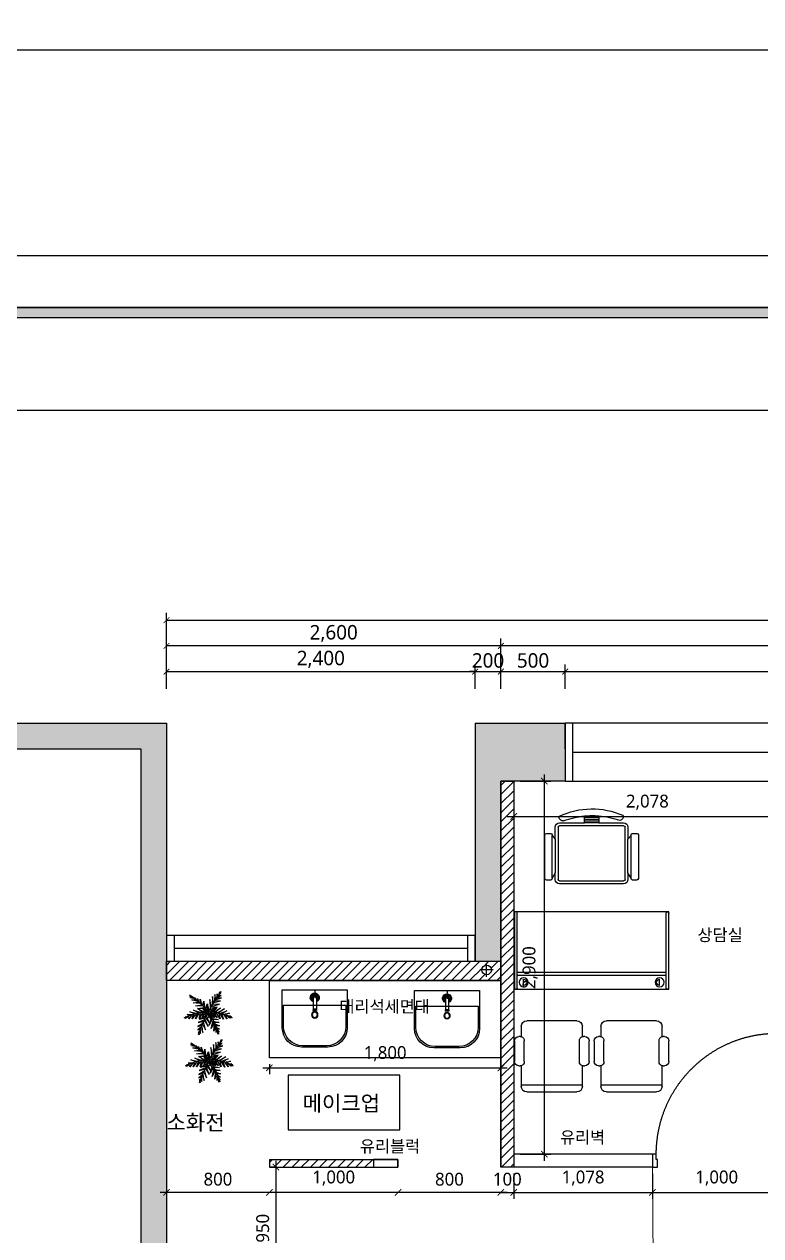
# Model space of a CAD drawing. Header units: metres. Extents: x 11578468 to 47831421, y -58341524 to -14256839.
# Drawn here: x 23869822 to 23875548, y -29106836 to -29097422 of the extents above; entities that cross this region are included whole.
import ezdxf
from ezdxf.enums import TextEntityAlignment as Align

# ---------------------------------------------------------------- set-up
doc = ezdxf.new("R2010")
doc.units = ezdxf.units.M
doc.header["$LTSCALE"] = 50
doc.header["$MEASUREMENT"] = 0
doc.linetypes.add('CENTER2', pattern=[28.575, 19.05, -3.175, 3.175, -3.175])
doc.layers.get('0').update_dxf_attribs({"linetype": 'CONTINUOUS'})
doc.layers.get('DEFPOINTS').update_dxf_attribs({"linetype": 'CONTINUOUS'})
for name, color, linetype in [('0-ELC TEXT', 7, 'CONTINUOUS'), ('04_FUR', 6, 'CONTINUOUS'), ('3.기호.계단선', 30, 'CONTINUOUS'), ('CO-BATH', 6, 'CONTINUOUS'), ('FORM(YOURNAME)-1', 1, 'CONTINUOUS'), ('FORM(YOURNAME)-11', 1, 'CONTINUOUS'), ('FUR', 11, 'CONTINUOUS'), ('TEX', 7, 'CONTINUOUS'), ('TREE', 74, 'CONTINUOUS'), ('wall', 3, 'CONTINUOUS'), ('WIN', 4, 'CONTINUOUS'), ('WINDOW', 4, 'CONTINUOUS'), ('家具', 251, 'CONTINUOUS')]:
    doc.layers.add(name, color=color, linetype=linetype)
for name, color, linetype, lineweight in [('DIM', 7, 'CONTINUOUS', 15), ('ha', 8, 'CONTINUOUS', 5), ('wall2', 3, 'CONTINUOUS', 25)]:
    doc.layers.add(name, color=color, linetype=linetype, lineweight=lineweight)
doc.styles.add('HY 울릉도 L', font='malgun.ttf')
doc.styles.add('JT1', font='malgun.ttf')
doc.styles.add('N 맑은고딕', font='malgun.ttf')
doc.styles.add('YOURNAME', font='malgun.ttf')
doc.styles.add('맑은 고딕', font='malgun.ttf')
doc.dimstyles.new('JJ IN 45', dxfattribs={"dimscale": 45, "dimtxt": 2.5, "dimasz": 1, "dimexe": 1.25, "dimexo": 1.5, "dimtad": 1, "dimdec": 6, "dimlunit": 6, "dimtxsty": 'N 맑은고딕', "dimblk": 'ARCHTICK', "dimcen": 2.5, "dimclrd": 256, "dimclre": 256, "dimclrt": 256, "dimadec": 0, "dimazin": 0, "dimtfac": 1, "dimtdec": 6, "dimtix": 1, "dimtmove": 0, "dimatfit": 3, "dimldrblk": 'ARCHTICK', "dimfxl": 1, "dimarcsym": 0})
doc.dimstyles.new('사본 50', dxfattribs={"dimscale": 50, "dimtxt": 2, "dimasz": 1, "dimexe": 1, "dimexo": 1, "dimgap": 1, "dimtad": 1, "dimdec": 0, "dimrnd": 0.05, "dimdsep": 46, "dimlunit": 6, "dimtxsty": 'HY 울릉도 L', "dimblk": 'ARCHTICK', "dimcen": 2.5, "dimdle": 1, "dimclrd": 133, "dimclre": 133, "dimclrt": 30, "dimadec": 0, "dimazin": 0, "dimtfac": 1, "dimtdec": 0, "dimtix": 1, "dimtmove": 2, "dimatfit": 3, "dimldrblk": 'ARCHTICK', "dimfxl": 1, "dimlwd": -1, "dimlwe": -1, "dimarcsym": 0})
pattern_1 = [(45, (0, 0), (-35.35533906, 35.35533906), [])]

# ---------------------------------------------------------------- blocks, each defined once
blk = doc.blocks.new('*U357')
at = {"layer": 'WIN', "linetype": 'Continuous'}
blk.add_line((60, -25), (4340, -25), dxfattribs=at)
for points in [[(0, -250), (4400, -250), (4400, 200), (0, 200)], [(0, -250), (60, -250), (60, 200), (0, 200)], [(4400, -250), (4340, -250), (4340, 200), (4400, 200)]]:
    blk.add_lwpolyline(points, close=True, dxfattribs=at)
blk = doc.blocks.new('_ArchTick')
at = {"color": 0, "linetype": 'ByBlock', "const_width": 0.15}
blk.add_lwpolyline([(-0.5, -0.5), (0.5, 0.5)], dxfattribs=at)
blk = doc.blocks.new('*D395')
at = {"layer": 'DEFPOINTS', "color": 0, "transparency": 16777216}
for p in [(23730902, -29127857), (23728502, -29128057), (23730902, -29128057)]:
    blk.add_point(p, dxfattribs=at)
at = {"layer": 'DIM', "lineweight": -2, "transparency": 16777216}
for p, q in [((23728502, -29127989.5), (23728502, -29127800.8)), ((23728502, -29127857), (23730902, -29127857)), ((23730902, -29127989.5), (23730902, -29127800.8))]:
    blk.add_line(p, q, dxfattribs=at)
at = {"layer": 'DIM', "lineweight": -2, "transparency": 16777216, "xscale": 45, "yscale": 45, "zscale": 45, "rotation": 180}
blk.add_blockref('_ArchTick', (23728502, -29127857), dxfattribs=at)
at = {"layer": 'DIM', "lineweight": -2, "transparency": 16777216, "xscale": 45, "yscale": 45, "zscale": 45}
blk.add_blockref('_ArchTick', (23730902, -29127857), dxfattribs=at)
at = {"layer": 'DIM', "transparency": 16777216, "insert": (23729702, -29127761.3), "char_height": 112.5, "attachment_point": 5, "style": 'N 맑은고딕'}
blk.add_mtext('2,400', dxfattribs=at)
blk = doc.blocks.new('*D396')
at = {"layer": 'DEFPOINTS', "color": 0, "transparency": 16777216}
for p in [(23731102, -29127857), (23730902, -29128057), (23731102, -29128027.1)]:
    blk.add_point(p, dxfattribs=at)
at = {"layer": 'DIM', "lineweight": -2, "transparency": 16777216}
for p, q in [((23730902, -29127857), (23730857, -29127857)), ((23730902, -29127989.5), (23730902, -29127800.8)), ((23730902, -29127857), (23731102, -29127857)), ((23731102, -29127959.6), (23731102, -29127800.8)), ((23731102, -29127857), (23731147, -29127857))]:
    blk.add_line(p, q, dxfattribs=at)
at = {"layer": 'DIM', "lineweight": -2, "transparency": 16777216, "xscale": 45, "yscale": 45, "zscale": 45}
blk.add_blockref('_ArchTick', (23730902, -29127857), dxfattribs=at)
at = {"layer": 'DIM', "lineweight": -2, "transparency": 16777216, "xscale": 45, "yscale": 45, "zscale": 45, "rotation": 180}
blk.add_blockref('_ArchTick', (23731102, -29127857), dxfattribs=at)
at = {"layer": 'DIM', "transparency": 16777216, "insert": (23731002, -29127770.8), "char_height": 112.5, "attachment_point": 5, "style": 'N 맑은고딕'}
blk.add_mtext('200', dxfattribs=at)
blk = doc.blocks.new('*D397')
at = {"layer": 'DEFPOINTS', "color": 0, "transparency": 16777216}
for p in [(23731602, -29127857), (23731102, -29128027.1), (23731602, -29128057)]:
    blk.add_point(p, dxfattribs=at)
at = {"layer": 'DIM', "lineweight": -2, "transparency": 16777216}
for p, q in [((23731102, -29127959.6), (23731102, -29127800.8)), ((23731102, -29127857), (23731602, -29127857)), ((23731602, -29127989.5), (23731602, -29127800.8))]:
    blk.add_line(p, q, dxfattribs=at)
at = {"layer": 'DIM', "lineweight": -2, "transparency": 16777216, "xscale": 45, "yscale": 45, "zscale": 45, "rotation": 180}
blk.add_blockref('_ArchTick', (23731102, -29127857), dxfattribs=at)
at = {"layer": 'DIM', "lineweight": -2, "transparency": 16777216, "xscale": 45, "yscale": 45, "zscale": 45}
blk.add_blockref('_ArchTick', (23731602, -29127857), dxfattribs=at)
at = {"layer": 'DIM', "transparency": 16777216, "insert": (23731352, -29127770.8), "char_height": 112.5, "attachment_point": 5, "style": 'N 맑은고딕'}
blk.add_mtext('500', dxfattribs=at)
blk = doc.blocks.new('*D398')
at = {"layer": 'DEFPOINTS', "color": 0, "transparency": 16777216}
for p in [(23736002, -29127857), (23731602, -29128057), (23736002, -29128057)]:
    blk.add_point(p, dxfattribs=at)
at = {"layer": 'DIM', "lineweight": -2, "transparency": 16777216}
for p, q in [((23731602, -29127989.5), (23731602, -29127800.8)), ((23731602, -29127857), (23736002, -29127857)), ((23736002, -29127989.5), (23736002, -29127800.8))]:
    blk.add_line(p, q, dxfattribs=at)
at = {"layer": 'DIM', "lineweight": -2, "transparency": 16777216, "xscale": 45, "yscale": 45, "zscale": 45, "rotation": 180}
blk.add_blockref('_ArchTick', (23731602, -29127857), dxfattribs=at)
at = {"layer": 'DIM', "lineweight": -2, "transparency": 16777216, "xscale": 45, "yscale": 45, "zscale": 45}
blk.add_blockref('_ArchTick', (23736002, -29127857), dxfattribs=at)
at = {"layer": 'DIM', "transparency": 16777216, "insert": (23733802, -29127761.3), "char_height": 112.5, "attachment_point": 5, "style": 'N 맑은고딕'}
blk.add_mtext('4,400', dxfattribs=at)
blk = doc.blocks.new('*D404')
at = {"layer": 'DEFPOINTS', "color": 0, "transparency": 16777216}
for p in [(23731102, -29127657), (23731102, -29128057), (23736702, -29128057)]:
    blk.add_point(p, dxfattribs=at)
at = {"layer": 'DIM', "lineweight": -2, "transparency": 16777216}
for p, q in [((23731102, -29127989.5), (23731102, -29127600.8)), ((23736702, -29127989.5), (23736702, -29127600.8)), ((23736702, -29127657), (23731102, -29127657))]:
    blk.add_line(p, q, dxfattribs=at)
at = {"layer": 'DIM', "lineweight": -2, "transparency": 16777216, "xscale": 45, "yscale": 45, "zscale": 45, "rotation": 180}
blk.add_blockref('_ArchTick', (23731102, -29127657), dxfattribs=at)
at = {"layer": 'DIM', "lineweight": -2, "transparency": 16777216, "xscale": 45, "yscale": 45, "zscale": 45}
blk.add_blockref('_ArchTick', (23736702, -29127657), dxfattribs=at)
at = {"layer": 'DIM', "transparency": 16777216, "insert": (23733902, -29127561.3), "char_height": 112.5, "attachment_point": 5, "style": 'N 맑은고딕'}
blk.add_mtext('5,600', dxfattribs=at)
blk = doc.blocks.new('*D405')
at = {"layer": 'DEFPOINTS', "color": 0, "transparency": 16777216}
for p in [(23728502, -29127657), (23728502, -29128057), (23731102, -29128057)]:
    blk.add_point(p, dxfattribs=at)
at = {"layer": 'DIM', "lineweight": -2, "transparency": 16777216}
for p, q in [((23728502, -29127989.5), (23728502, -29127600.8)), ((23731102, -29127989.5), (23731102, -29127600.8)), ((23731102, -29127657), (23728502, -29127657))]:
    blk.add_line(p, q, dxfattribs=at)
at = {"layer": 'DIM', "lineweight": -2, "transparency": 16777216, "xscale": 45, "yscale": 45, "zscale": 45, "rotation": 180}
blk.add_blockref('_ArchTick', (23728502, -29127657), dxfattribs=at)
at = {"layer": 'DIM', "lineweight": -2, "transparency": 16777216, "xscale": 45, "yscale": 45, "zscale": 45}
blk.add_blockref('_ArchTick', (23731102, -29127657), dxfattribs=at)
at = {"layer": 'DIM', "transparency": 16777216, "insert": (23729802, -29127561.3), "char_height": 112.5, "attachment_point": 5, "style": 'N 맑은고딕'}
blk.add_mtext('2,600', dxfattribs=at)
blk = doc.blocks.new('*D406')
at = {"layer": 'DEFPOINTS', "color": 0, "transparency": 16777216}
for p in [(23745702, -29127457), (23728502, -29128057), (23745702, -29128057)]:
    blk.add_point(p, dxfattribs=at)
at = {"layer": 'DIM', "lineweight": -2, "transparency": 16777216}
for p, q in [((23728502, -29127989.5), (23728502, -29127400.8)), ((23745702, -29127989.5), (23745702, -29127400.8)), ((23728502, -29127457), (23745702, -29127457))]:
    blk.add_line(p, q, dxfattribs=at)
at = {"layer": 'DIM', "lineweight": -2, "transparency": 16777216, "xscale": 45, "yscale": 45, "zscale": 45, "rotation": 180}
blk.add_blockref('_ArchTick', (23728502, -29127457), dxfattribs=at)
at = {"layer": 'DIM', "lineweight": -2, "transparency": 16777216, "xscale": 45, "yscale": 45, "zscale": 45}
blk.add_blockref('_ArchTick', (23745702, -29127457), dxfattribs=at)
at = {"layer": 'DIM', "transparency": 16777216, "insert": (23737102, -29127361), "char_height": 112.5, "attachment_point": 5, "style": 'N 맑은고딕'}
blk.add_mtext('17,200', dxfattribs=at)
blk = doc.blocks.new('FORM-ELEVATION')
at = {"layer": 'FORM(YOURNAME)-11'}
h = blk.add_hatch(color=256, dxfattribs=at)
h.dxf.hatch_style = 1
h.paths.add_polyline_path([(-10309, 35708), (71691, 35708), (71691, 35508), (-10309, 35508)])
h.paths.add_polyline_path([(-10309, -21492), (71691, -21492), (71691, -21692), (-10309, -21692)])
at = {"layer": 'DEFPOINTS', "color": 158}
blk.add_lwpolyline([(-10309, -21692), (71691, -21692), (71691, 35708), (-10309, 35708)], close=True, dxfattribs=at)
at = {"layer": 'DEFPOINTS'}
blk.add_lwpolyline([(-8309, 33708), (61071, 33708), (61071, -19692), (-8309, -19692)], close=True, dxfattribs=at)
at = {"layer": 'FORM(YOURNAME)-11', "color": 250}
blk.add_lwpolyline([(-11309, -22692), (72691, -22692), (72691, 36708), (-11309, 36708)], close=True, dxfattribs=at)
at = {"layer": 'FORM(YOURNAME)-11'}
blk.add_lwpolyline([(-10309, 35708), (71691, 35708), (71691, 35508), (-10309, 35508)], close=True, dxfattribs=at)
at = {"layer": 'FORM(YOURNAME)-11', "color": 3, "style": 'YOURNAME'}
for tag, height, p in [('1', 451, (71041, -1219)), ('2', 451, (71041, -1863)), ('3', 451, (71041, -3150)), ('4', 451, (71041, -5081)), ('5', 515, (71041, -7398)), ('6', 515, (71041, -9650)), ('7', 515, (71041, -11903)), ('8', 515, (71041, -14155)), ('9', 515, (71041, -16408)), ('10', 515, (66791, -18596)), ('11', 515, (71041, -18660)), ('12', 515, (66791, -20848)), ('13', 515, (71041, -20848))]:
    blk.add_attdef(tag, text='', height=height, dxfattribs=at).set_placement(p, align=Align.MIDDLE_RIGHT)
blk = doc.blocks.new('B-003')
blk.add_line((0, 0), (0, -65))
at = {"layer": 'CO-BATH'}
for p, q in [((-252.5, 0), (-252.5, -295)), ((252.5, 0), (-252.5, 0)), ((252.5, -295), (252.5, 0)), ((-102.5, -445), (102.5, -445))]:
    blk.add_line(p, q, dxfattribs=at)
at = {"layer": 'CO-BATH', "color": 8}
for p, q in [((-12.5, -60), (-12.5, -150.5)), ((12.5, -60), (12.5, -150.5)), ((-242.5, -120), (-242.5, -285)), ((242.5, -120), (-242.5, -120)), ((-14.5, -155.5), (-14.5, -160.5)), ((-14.5, -160.5), (14.5, -160.5)), ((-13.5, -150.5), (-13.5, -155.5)), ((13.5, -150.5), (13.5, -155.5)), ((14.5, -155.5), (14.5, -160.5)), ((242.5, -285), (242.5, -120)), ((-92.5, -435), (92.5, -435))]:
    blk.add_line(p, q, dxfattribs=at)
at = {"layer": 'CO-BATH', "color": 251}
for p, q in [((-14.5, -155.5), (14.5, -155.5)), ((-13.5, -150.5), (13.5, -150.5))]:
    blk.add_line(p, q, dxfattribs=at)
at = {"layer": 'CO-BATH', "color": 8}
blk.add_circle((0, -195), 25, dxfattribs=at)
at = {"layer": 'CO-BATH', "color": 251}
blk.add_circle((0, -195), 20, dxfattribs=at)
at = {"layer": 'CO-BATH', "color": 8}
for centre, radius, start, end in [((0, -60), 35, 290.92481, 249.07514), ((0, -60), 12.5, 359.99998, 179.99998), ((-92.5, -285), 150, 180, 270), ((92.5, -285), 150, 270, 0)]:
    blk.add_arc(centre, radius, start, end, dxfattribs=at)
at = {"layer": 'CO-BATH', "color": 251}
for radius, start, end in [(30, 294.62429, 245.37566), (25, 299.99998, 239.99998), (18, 313.98294, 226.01701)]:
    blk.add_arc((0, -60), radius, start, end, dxfattribs=at)
at = {"layer": 'CO-BATH'}
for centre, start, end in [((-102.5, -295), 180, 270), ((102.5, -295), 270, 0)]:
    blk.add_arc(centre, 150, start, end, dxfattribs=at)
blk = doc.blocks.new('$plan$00003987')
for p, q in [((-906, 852, 0), (-956, 892, 0)), ((-956, 843, 0), (-906, 852, 0)), ((-848, 813, 0), (-956, 843, 0)), ((-906, 793, 0), (-848, 813, 0)), ((-777, 753, 0), (-906, 793, 0)), ((-876, 882, 0), (-768, 783, 0)), ((-828, 813, 0), (-876, 882, 0)), ((-857, 685, 0), (-690, 695, 0)), ((-610, 626, 0), (-857, 685, 0)), ((-690, 705, 0), (-690, 813, 0)), ((-690, 813, 0), (-619, 655, 0)), ((-560, 763, 0), (-481, 527, 0)), ((-550, 596, 0), (-560, 763, 0)), ((-422, 725, 0), (-323, 418, 0)), ((-402, 477, 0), (-422, 725, 0)), ((161, 330, 0), (82, 715, 0)), ((82, 715, 0), (103, 231, 0)), ((220, 862, 0), (202, 418, 0)), ((270, 497, 0), (220, 862, 0)), ((300, 546, 0), (637, 636, 0)), ((339, 971, 0), (330, 606, 0)), ((637, 636, 0), (330, 616, 0)), ((389, 705, 0), (339, 971, 0)), ((419, 705, 0), (695, 793, 0)), ((458, 1011, 0), (438, 773, 0)), ((488, 852, 0), (458, 1011, 0)), ((695, 793, 0), (458, 773, 0)), ((507, 833, 0), (665, 922, 0)), ((607, 1100, 0), (527, 932, 0)), ((665, 922, 0), (537, 902, 0)), ((557, 971, 0), (656, 1031, 0)), ((577, 991, 0), (607, 1100, 0)), ((656, 1031, 0), (607, 1031, 0)), ((-690, -37, 0), (-956, 72, 0)), ((-956, 72, 0), (-541, -17, 0)), ((-777, 537, 0), (-521, 566, 0)), ((-442, 497, 0), (-777, 537, 0)), ((-759, 161, 0), (-303, 13, 0)), ((-452, -7, 0), (-759, 161, 0)), ((-660, 388, 0), (-333, 428, 0)), ((-254, 358, 0), (-660, 388, 0)), ((-560, 250, 0), (-214, 300, 0)), ((-156, 221, 0), (-560, 250, 0)), ((-243, 23, 0), (-550, 240, 0)), ((-550, 240, 0), (-174, 32, 0)), ((-303, 23, 0), (-472, -283, 0)), ((-472, -283, 0), (-402, 3, 0)), ((-383, 102, 0), (-105, 131, 0)), ((3, 32, 0), (-383, 102, 0)), ((-333, 270, 0), (-16, 52, 0)), ((-115, 52, 0), (-333, 270, 0)), ((-293, -244, 0), (-243, 13, 0)), ((-165, 13, 0), (-293, -244, 0)), ((-273, 388, 0), (-234, 616, 0)), ((-234, 616, 0), (-195, 280, 0)), ((-16, 52, 0), (-156, -234, 0)), ((-156, -234, 0), (-96, 32, 0)), ((-126, 211, 0), (-76, 447, 0)), ((-76, 447, 0), (-46, 102, 0)), ((53, 141, 0), (-37, 487, 0)), ((-37, 487, 0), (-16, 52, 0)), ((-16, 52, 0), (339, 161, 0)), ((112, -274, 0), (-16, 3, 0)), ((-16, 3, 0), (429, -17, 0)), ((310, -244, 0), (23, 13, 0)), ((339, 161, 0), (62, 131, 0)), ((92, 42, 0), (349, 280, 0)), ((112, 211, 0), (458, 310, 0)), ((142, 32, 0), (310, -244, 0)), ((458, -244, 0), (142, 32, 0)), ((161, 32, 0), (449, 300, 0)), ((349, 280, 0), (161, 32, 0)), ((458, 310, 0), (191, 300, 0)), ((220, 368, 0), (587, 467, 0)), ((449, 300, 0), (220, 42, 0)), ((587, 467, 0), (250, 457, 0)), ((291, 32, 0), (637, 280, 0)), ((637, 280, 0), (349, 13, 0)), ((617, -293, 0), (429, 13, 0)), ((458, 23, 0), (853, 231, 0)), ((853, 231, 0), (507, 3, 0)), ((637, 3, 0), (972, 122, 0)), ((972, 122, 0), (686, -37, 0)), ((-1203, -204, 0), (-1025, -165, 0)), ((-1131, -197, 0), (-1203, -204, 0)), ((-1135, -224, 0), (-1194, -283, 0)), ((-1025, -175, 0), (-1135, -264, 0)), ((-1135, -264, 0), (-1135, -224, 0)), ((-1094, -77, 0), (-798, -77, 0)), ((-926, -115, 0), (-1094, -77, 0)), ((-867, -125, 0), (-1006, -293, 0)), ((-1006, -293, 0), (-965, -165, 0)), ((-660, -47, 0), (-837, -293, 0)), ((-837, -293, 0), (-759, -77, 0)), ((-481, -17, 0), (-660, -293, 0)), ((-660, -293, 0), (-571, -37, 0)), ((-234, -501, 0), (-541, -698, 0)), ((-541, -698, 0), (-303, -609, 0)), ((-165, -323, 0), (-521, -482, 0)), ((-521, -482, 0), (-214, -412, 0)), ((-85, -145, 0), (-472, -313, 0)), ((-472, -313, 0), (-135, -234, 0)), ((-273, -590, 0), (-145, -867, 0)), ((-145, -867, 0), (-234, -501, 0)), ((-195, -383, 0), (-7, -698, 0)), ((-7, -698, 0), (-156, -323, 0)), ((-126, -254, 0), (53, -491, 0)), ((53, -491, 0), (-76, -165, 0)), ((-55, -47, 0), (112, -274, 0)), ((103, -194, 0), (-55, -244, 0)), ((43, -629, 0), (172, -244, 0)), ((211, -313, 0), (43, -629, 0)), ((429, -17, 0), (53, -67, 0)), ((103, -145, 0), (488, -184, 0)), ((151, -798, 0), (250, -392, 0)), ((291, -482, 0), (151, -798, 0)), ((488, -184, 0), (191, -224, 0)), ((211, -283, 0), (527, -323, 0)), ((527, -323, 0), (250, -343, 0)), ((261, -422, 0), (566, -491, 0)), ((291, -936, 0), (330, -521, 0)), ((310, -7, 0), (458, -244, 0)), ((566, -491, 0), (319, -491, 0)), ((339, -561, 0), (587, -659, 0)), ((548, -17, 0), (617, -293, 0)), ((795, -313, 0), (617, -17, 0)), ((695, -37, 0), (795, -313, 0)), ((765, -57, 0), (1101, -7, 0)), ((993, -293, 0), (814, -77, 0)), ((1101, -7, 0), (834, -86, 0)), ((903, -115, 0), (993, -293, 0)), ((913, -105, 0), (1160, -135, 0)), ((1112, -264, 0), (993, -145, 0)), ((1160, -135, 0), (1002, -155, 0)), ((1002, -155, 0), (1210, -184, 0)), ((1180, -264, 0), (1091, -204, 0)), ((1091, -204, 0), (1112, -264, 0)), ((1210, -184, 0), (1141, -194, 0)), ((1141, -194, 0), (1180, -264, 0)), ((-333, -698, 0), (-541, -867, 0)), ((-541, -867, 0), (-383, -807, 0)), ((-431, -916, 0), (-521, -1004, 0)), ((-521, -1004, 0), (-461, -1004, 0)), ((-461, -1004, 0), (-511, -1074, 0)), ((-511, -1074, 0), (-491, -1074, 0)), ((-491, -1074, 0), (-472, -1123, 0)), ((-472, -1123, 0), (-472, -1044, 0)), ((-442, -966, 0), (-392, -1054, 0)), ((-392, -1054, 0), (-392, -887, 0)), ((-344, -788, 0), (-273, -1004, 0)), ((-273, -1004, 0), (-314, -689, 0)), ((360, -639, 0), (291, -936, 0)), ((587, -659, 0), (349, -649, 0)), ((408, -1004, 0), (399, -768, 0)), ((458, -827, 0), (408, -1004, 0)), ((419, -728, 0), (587, -837, 0)), ((587, -837, 0), (429, -798, 0)), ((498, -1084, 0), (477, -956, 0)), ((498, -906, 0), (566, -986, 0)), ((507, -976, 0), (498, -1084, 0)), ((566, -986, 0), (507, -976, 0))]:
    blk.add_line(p, q)
for centre, radius, start, end in [((-2722, -1976, 0), 3395, 15.05317, 58.77817), ((7986, -4166, 0), 9036, 144.11903, 160.36406), ((16, -2664, 0), 2721, 62.83588, 117.94289)]:
    blk.add_arc(centre, radius, start, end)
blk = doc.blocks.new('$plan$00002539')
at = {"layer": 'FUR', "color": 251}
for p, q in [((581.9, 600), (970.6, 600)), ((1201.4, 600), (1590.1, 600)), ((538.4, 395.7), (538.4, 556.6)), ((538.4, 545.7), (1014.1, 545.7)), ((1014.1, 556.6), (1014.1, 395.7)), ((1157.9, 395.7), (1157.9, 556.6)), ((1157.9, 545.7), (1633.6, 545.7)), ((1633.6, 556.6), (1633.6, 395.7)), ((518.6, 396.9), (529.4, 396.9)), ((1023.1, 396.9), (1033.9, 396.9)), ((1138.1, 396.9), (1148.9, 396.9)), ((1642.6, 396.9), (1653.4, 396.9)), ((486, 201.5), (486, 364.4)), ((562, 364.4), (562, 201.5)), ((990.5, 364.4), (990.5, 201.5)), ((1066.5, 364.4), (1066.5, 201.5)), ((1105.5, 201.5), (1105.5, 364.4)), ((1181.5, 364.4), (1181.5, 201.5)), ((1610, 364.4), (1610, 201.5)), ((1686, 364.4), (1686, 201.5)), ((529.4, 168.9), (518.6, 168.9)), ((538.4, 89.6), (538.4, 170.2)), ((1014.1, 170.2), (1014.1, 89.6)), ((1033.9, 168.9), (1023.1, 168.9)), ((1023.1, 168.9), (1023.1, 168.9)), ((1148.9, 168.9), (1138.1, 168.9)), ((1157.9, 89.6), (1157.9, 170.2)), ((1633.6, 170.2), (1633.6, 89.6)), ((1653.4, 168.9), (1642.6, 168.9)), ((970.6, 46.2), (581.9, 46.2)), ((1590.1, 46.2), (1201.4, 46.2)), ((485.9, -800), (485.9, -200)), ((485.9, -200), (1685.9, -200)), ((494.6, -199), (499, -199)), ((507.6, -207.7), (507.6, -799)), ((557.3, -228.3), (557.3, -276.1)), ((1614.6, -228.3), (1614.6, -276.1)), ((1664.2, -207.7), (1664.2, -790.3)), ((1677.2, -199), (1672.9, -199)), ((1685.9, -200), (1685.9, -800)), ((507.6, -308.6), (1664.2, -308.6)), ((507.6, -330.3), (1664.2, -330.3)), ((582.8, -800), (485.9, -800)), ((582.8, -800), (485.9, -800)), ((1685.9, -800), (582.8, -800)), ((582.8, -800), (582.8, -800)), ((1672.9, -799), (1677.2, -799)), ((1334.6, -1016.8), (837.2, -1016.8)), ((722.5, -1057.8), (722.5, -1396.9)), ((767.7, -1046.5), (733.8, -1046.5)), ((779, -1061.9), (779, -1057.8)), ((803.3, -1102), (779, -1061.9)), ((779, -1061.9), (779, -1393.5)), ((803.3, -1050.7), (803.3, -1102)), ((803.3, -1363.5), (803.3, -1102)), ((825.9, -1457.7), (825.9, -1050.7)), ((837.2, -1039.4), (1334.6, -1039.4)), ((1345.9, -1050.7), (1345.9, -1457.7)), ((1368.5, -1102), (1368.5, -1050.7)), ((1392.9, -1061.9), (1368.5, -1102)), ((1368.5, -1102), (1368.5, -1363.5)), ((1392.9, -1057.8), (1392.9, -1061.9)), ((1392.9, -1061.9), (1392.9, -1393.5)), ((1438.1, -1046.5), (1404.2, -1046.5)), ((1449.4, -1396.9), (1449.4, -1057.8)), ((733.8, -1408.2), (767.7, -1408.2)), ((779, -1393.5), (803.3, -1363.5)), ((779, -1396.9), (779, -1393.5)), ((803.3, -1363.5), (803.3, -1457.7)), ((1368.5, -1457.7), (1368.5, -1363.5)), ((1368.5, -1363.5), (1392.9, -1393.5)), ((1392.9, -1393.5), (1392.9, -1396.9)), ((1404.2, -1408.2), (1438.1, -1408.2)), ((1334.6, -1469), (837.2, -1469)), ((837.2, -1491.6), (1029.3, -1491.6)), ((1142.6, -1491.6), (1029.3, -1491.6)), ((1029.3, -1491.6), (1029.3, -1544.5)), ((1142.6, -1503.1), (1029.3, -1503.1)), ((1142.6, -1545.4), (1142.6, -1491.6)), ((1142.6, -1491.6), (1334.6, -1491.6)), ((1142.6, -1518.5), (1029.3, -1518.5)), ((1142.6, -1531.5), (1029.3, -1531.5))]:
    blk.add_line(p, q, dxfattribs=at)
for centre in [(557.3, -252.2), (1614.6, -252.2)]:
    blk.add_circle(centre, 34.7, dxfattribs=at)
for centre, radius, start, end in [((581.9, 556.6), 43.4, 90, 180), ((970.6, 556.6), 43.4, 0, 90), ((1201.4, 556.6), 43.4, 90, 180), ((1590.1, 556.6), 43.4, 0, 90), ((518.6, 364.4), 32.6, 90, 180), ((529.4, 364.4), 32.6, 73.9721, 90), ((529.4, 364.4), 32.6, 0, 73.9721), ((1023.1, 364.4), 32.6, 106.0279, 180), ((1023.1, 364.4), 32.6, 90, 106.0279), ((1033.9, 364.4), 32.6, 0, 90), ((1138.1, 364.4), 32.6, 90, 180), ((1148.9, 364.4), 32.6, 73.9721, 90), ((1148.9, 364.4), 32.6, 0, 73.9721), ((1642.6, 364.4), 32.6, 106.0279, 180), ((1642.6, 364.4), 32.6, 90, 106.0279), ((1653.4, 364.4), 32.6, 0, 90), ((518.6, 201.5), 32.6, 180, 270), ((529.4, 201.5), 32.6, 286.0279, 0), ((1023.1, 201.5), 32.6, 180, 253.9721), ((1033.9, 201.5), 32.6, 270, 0), ((1138.1, 201.5), 32.6, 180, 270), ((1148.9, 201.5), 32.6, 286.0279, 0), ((1642.6, 201.5), 32.6, 180, 253.9721), ((1653.4, 201.5), 32.6, 270, 0), ((529.4, 201.5), 32.6, 270, 286.0279), ((1023.1, 201.5), 32.6, 253.9721, 270), ((1148.9, 201.5), 32.6, 270, 286.0279), ((1642.6, 201.5), 32.6, 253.9721, 270), ((581.9, 89.6), 43.4, 180, 270), ((970.6, 89.6), 43.4, 270, 0), ((1201.4, 89.6), 43.4, 180, 270), ((1590.1, 89.6), 43.4, 270, 0), ((494.6, -207.7), 8.69, 90, 180), ((499, -207.7), 8.69, 0, 90), ((557.3, -252.2), 23.9, 270, 90), ((1614.6, -252.2), 23.9, 90, 270), ((1672.9, -207.7), 8.69, 90, 180), ((1677.2, -207.7), 8.69, 0, 90), ((1672.9, -790.3), 8.69, 180, 270), ((1677.2, -790.3), 8.69, 270, 0), ((837.2, -1050.7), 33.9, 90, 180), ((1334.6, -1050.7), 33.9, 0, 90), ((733.8, -1057.8), 11.3, 90, 180), ((767.7, -1057.8), 11.3, 0, 90), ((837.2, -1050.7), 11.3, 90, 180), ((1334.6, -1050.7), 11.3, 0, 90), ((1404.2, -1057.8), 11.3, 90, 180), ((1438.1, -1057.8), 11.3, 0, 90), ((733.8, -1396.9), 11.3, 180, 270), ((767.7, -1396.9), 11.3, 270, 0), ((1404.2, -1396.9), 11.3, 180, 270), ((1438.1, -1396.9), 11.3, 270, 0), ((837.2, -1457.7), 33.9, 180, 270), ((837.2, -1457.7), 11.3, 180, 270), ((1334.6, -1457.7), 33.9, 270, 0), ((1334.6, -1457.7), 11.3, 270, 0), ((862.3, -1535.1), 28.4, 77.62575, 197.80474), ((1089.1, -999), 601, 245.0156, 293.44692), ((1091.3, -907.2), 640.3, 249.62367, 264.44455), ((1091.3, -907.2), 640.3, 264.44455, 274.59443), ((1091.3, -907.2), 640.3, 274.59443, 289.50859), ((1304.2, -1537.9), 27.2, 332.46732, 88.06456)]:
    blk.add_arc(centre, radius, start, end, dxfattribs=at)
blk = doc.blocks.new('*D1525')
at = {"layer": 'DEFPOINTS', "color": 0, "ltscale": 10, "transparency": 16777216}
for p in [(23872727.7, -29106498.4), (23872727.7, -29106498.4), (23873527.7, -29106498.4)]:
    blk.add_point(p, dxfattribs=at)
at = {"layer": 'wall', "color": 133, "ltscale": 10, "transparency": 16777216}
blk.add_line((23873577.7, -29106498.4), (23872677.7, -29106498.4), dxfattribs=at)
at = {"layer": 'wall', "color": 133, "ltscale": 10, "transparency": 16777216, "xscale": 50, "yscale": 50, "zscale": 50, "rotation": 180}
blk.add_blockref('_ArchTick', (23872727.7, -29106498.4), dxfattribs=at)
at = {"layer": 'wall', "color": 133, "ltscale": 10, "transparency": 16777216, "xscale": 50, "yscale": 50, "zscale": 50}
blk.add_blockref('_ArchTick', (23873527.7, -29106498.4), dxfattribs=at)
at = {"layer": 'wall', "color": 30, "ltscale": 10, "transparency": 16777216, "insert": (23873127.7, -29106396.7), "char_height": 100, "attachment_point": 5, "style": 'HY 울릉도 L'}
blk.add_mtext('800', dxfattribs=at)
blk = doc.blocks.new('*D1526')
at = {"layer": 'DEFPOINTS', "color": 0, "ltscale": 10, "transparency": 16777216}
for p in [(23871727.9, -29106498.4), (23871727.9, -29106498.4), (23872727.7, -29106498.4)]:
    blk.add_point(p, dxfattribs=at)
at = {"layer": 'wall', "color": 133, "ltscale": 10, "transparency": 16777216}
blk.add_line((23872777.7, -29106498.4), (23871677.9, -29106498.4), dxfattribs=at)
at = {"layer": 'wall', "color": 133, "ltscale": 10, "transparency": 16777216, "xscale": 50, "yscale": 50, "zscale": 50, "rotation": 180}
blk.add_blockref('_ArchTick', (23871727.9, -29106498.4), dxfattribs=at)
at = {"layer": 'wall', "color": 133, "ltscale": 10, "transparency": 16777216, "xscale": 50, "yscale": 50, "zscale": 50}
blk.add_blockref('_ArchTick', (23872727.7, -29106498.4), dxfattribs=at)
at = {"layer": 'wall', "color": 30, "ltscale": 10, "transparency": 16777216, "insert": (23872227.8, -29106388), "char_height": 100, "attachment_point": 5, "style": 'HY 울릉도 L'}
blk.add_mtext('1,000', dxfattribs=at)
blk = doc.blocks.new('*D1527')
at = {"layer": 'DEFPOINTS', "color": 0, "ltscale": 10, "transparency": 16777216}
for p in [(23870927.7, -29106498.4), (23870927.7, -29106498.4), (23871727.9, -29106498.4)]:
    blk.add_point(p, dxfattribs=at)
at = {"layer": 'wall', "color": 133, "ltscale": 10, "transparency": 16777216}
blk.add_line((23871777.9, -29106498.4), (23870877.7, -29106498.4), dxfattribs=at)
at = {"layer": 'wall', "color": 133, "ltscale": 10, "transparency": 16777216, "xscale": 50, "yscale": 50, "zscale": 50, "rotation": 180}
blk.add_blockref('_ArchTick', (23870927.7, -29106498.4), dxfattribs=at)
at = {"layer": 'wall', "color": 133, "ltscale": 10, "transparency": 16777216, "xscale": 50, "yscale": 50, "zscale": 50}
blk.add_blockref('_ArchTick', (23871727.9, -29106498.4), dxfattribs=at)
at = {"layer": 'wall', "color": 30, "ltscale": 10, "transparency": 16777216, "insert": (23871327.8, -29106396.7), "char_height": 100, "attachment_point": 5, "style": 'HY 울릉도 L'}
blk.add_mtext('800', dxfattribs=at)
blk = doc.blocks.new('*U741')
at = {"layer": 'WIN', "linetype": 'Continuous', "transparency": 33554687}
for points in [[(30, 1140), (30, 200), (70, 200), (70, 1140)], [(0, 200), (0, 100), (40, 100), (40, 160), (30, 160), (30, 200)], [(1000, 200), (1000, 100), (960, 100), (960, 160), (970, 160), (970, 200)]]:
    blk.add_lwpolyline(points, close=True, dxfattribs=at)
at = {"layer": 'WIN', "linetype": 'CENTER2', "ltscale": 20, "transparency": 33554687}
blk.add_arc((30, 200), 940, 0, 90, dxfattribs=at)
blk = doc.blocks.new('*D1626')
at = {"layer": 'DEFPOINTS', "color": 0, "ltscale": 10, "transparency": 16777216}
for p in [(23873527.7, -29106498.4), (23873627.7, -29106498.4), (23873627.7, -29106498.4)]:
    blk.add_point(p, dxfattribs=at)
at = {"layer": 'wall', "color": 133, "ltscale": 10, "transparency": 16777216}
for p, q in [((23873527.7, -29106498.4), (23873477.7, -29106498.4)), ((23873527.7, -29106498.4), (23873627.7, -29106498.4)), ((23873627.7, -29106498.4), (23873677.7, -29106498.4))]:
    blk.add_line(p, q, dxfattribs=at)
at = {"layer": 'wall', "color": 133, "ltscale": 10, "transparency": 16777216, "xscale": 50, "yscale": 50, "zscale": 50}
blk.add_blockref('_ArchTick', (23873527.7, -29106498.4), dxfattribs=at)
at = {"layer": 'wall', "color": 133, "ltscale": 10, "transparency": 16777216, "xscale": 50, "yscale": 50, "zscale": 50, "rotation": 180}
blk.add_blockref('_ArchTick', (23873627.7, -29106498.4), dxfattribs=at)
at = {"layer": 'wall', "color": 30, "ltscale": 10, "transparency": 16777216, "insert": (23873577.7, -29106396.4), "char_height": 100, "attachment_point": 5, "style": 'HY 울릉도 L'}
blk.add_mtext('100', dxfattribs=at)
blk = doc.blocks.new('*D1627')
at = {"layer": 'DEFPOINTS', "color": 0, "ltscale": 10, "transparency": 16777216}
for p in [(23874705.7, -29106498.4), (23875705.7, -29106498.4), (23875705.7, -29106498.4)]:
    blk.add_point(p, dxfattribs=at)
at = {"layer": 'wall', "color": 133, "ltscale": 10, "transparency": 16777216}
for p, q in [((23874655.7, -29106498.4), (23875755.7, -29106498.4)), ((23875705.7, -29106448.4), (23875705.7, -29106448.4))]:
    blk.add_line(p, q, dxfattribs=at)
at = {"layer": 'wall', "color": 133, "ltscale": 10, "transparency": 16777216, "xscale": 50, "yscale": 50, "zscale": 50, "rotation": 180}
blk.add_blockref('_ArchTick', (23874705.7, -29106498.4), dxfattribs=at)
at = {"layer": 'wall', "color": 133, "ltscale": 10, "transparency": 16777216, "xscale": 50, "yscale": 50, "zscale": 50}
blk.add_blockref('_ArchTick', (23875705.7, -29106498.4), dxfattribs=at)
at = {"layer": 'wall', "color": 30, "ltscale": 10, "transparency": 16777216, "insert": (23875205.7, -29106388), "char_height": 100, "attachment_point": 5, "style": 'HY 울릉도 L'}
blk.add_mtext('1,000', dxfattribs=at)
blk = doc.blocks.new('1212412')
at = {"ltscale": 30}
for p, q in [((23839238.3, -29096801.7), (23839133.3, -29096801.7)), ((23839185.8, -29096854.2), (23839185.8, -29096749.2))]:
    blk.add_line(p, q, dxfattribs=at)
blk.add_circle((23839185.8, -29096801.7), 37.5, dxfattribs=at)
blk = doc.blocks.new('*D1631')
at = {"layer": 'DEFPOINTS', "color": 0, "ltscale": 10, "transparency": 16777216}
for p in [(23873627.7, -29103302.3), (23873627.7, -29106202.3), (23873865.2, -29106202.3)]:
    blk.add_point(p, dxfattribs=at)
at = {"layer": 'wall', "color": 133, "ltscale": 10, "transparency": 16777216}
for p, q in [((23873677.7, -29103302.3), (23873915.2, -29103302.3)), ((23873865.2, -29103252.3), (23873865.2, -29106252.3)), ((23873677.7, -29106202.3), (23873915.2, -29106202.3))]:
    blk.add_line(p, q, dxfattribs=at)
at = {"layer": 'wall', "color": 133, "ltscale": 10, "transparency": 16777216, "xscale": 50, "yscale": 50, "zscale": 50}
for p, rotation in [((23873865.2, -29103302.3), 90), ((23873865.2, -29106202.3), 270)]:
    blk.add_blockref('_ArchTick', p, dxfattribs=dict(at, rotation=rotation))
at = {"layer": 'wall', "color": 30, "ltscale": 10, "transparency": 16777216, "insert": (23873755.1, -29104752.3), "char_height": 100, "attachment_point": 5, "rotation": 90, "style": 'HY 울릉도 L'}
blk.add_mtext('2,900', dxfattribs=at)
blk = doc.blocks.new('*D1644')
at = {"layer": 'DEFPOINTS', "color": 0, "ltscale": 10, "transparency": 16777216}
for p in [(23873627.7, -29106302.3), (23874705.7, -29106302.3), (23874705.7, -29106498.4)]:
    blk.add_point(p, dxfattribs=at)
at = {"layer": 'wall', "color": 133, "ltscale": 10, "transparency": 16777216}
for p, q in [((23873627.7, -29106352.3), (23873627.7, -29106548.4)), ((23874705.7, -29106352.3), (23874705.7, -29106548.4)), ((23873577.7, -29106498.4), (23874755.7, -29106498.4))]:
    blk.add_line(p, q, dxfattribs=at)
at = {"layer": 'wall', "color": 133, "ltscale": 10, "transparency": 16777216, "xscale": 50, "yscale": 50, "zscale": 50, "rotation": 180}
blk.add_blockref('_ArchTick', (23873627.7, -29106498.4), dxfattribs=at)
at = {"layer": 'wall', "color": 133, "ltscale": 10, "transparency": 16777216, "xscale": 50, "yscale": 50, "zscale": 50}
blk.add_blockref('_ArchTick', (23874705.7, -29106498.4), dxfattribs=at)
at = {"layer": 'wall', "color": 30, "ltscale": 10, "transparency": 16777216, "insert": (23874166.7, -29106388), "char_height": 100, "attachment_point": 5, "style": 'HY 울릉도 L'}
blk.add_mtext('1,078', dxfattribs=at)
blk = doc.blocks.new('*D1650')
at = {"layer": 'DEFPOINTS', "color": 0, "ltscale": 10, "transparency": 16777216}
for p in [(23871827.7, -29106302.3), (23871777.7, -29107252.3), (23871827.7, -29107252.3)]:
    blk.add_point(p, dxfattribs=at)
at = {"layer": 'wall', "color": 133, "ltscale": 10, "transparency": 16777216}
for p, q in [((23871777.7, -29106302.3), (23871727.7, -29106302.3)), ((23871777.7, -29106252.3), (23871777.7, -29107302.3)), ((23871777.7, -29107252.3), (23871727.7, -29107252.3))]:
    blk.add_line(p, q, dxfattribs=at)
at = {"layer": 'wall', "color": 133, "ltscale": 10, "transparency": 16777216, "xscale": 50, "yscale": 50, "zscale": 50}
for p, rotation in [((23871777.7, -29106302.3), 90), ((23871777.7, -29107252.3), 270)]:
    blk.add_blockref('_ArchTick', p, dxfattribs=dict(at, rotation=rotation))
at = {"layer": 'wall', "color": 30, "ltscale": 10, "transparency": 16777216, "insert": (23871676, -29106777.3), "char_height": 100, "attachment_point": 5, "rotation": 90, "style": 'HY 울릉도 L'}
blk.add_mtext('950', dxfattribs=at)
blk = doc.blocks.new('*D1658')
at = {"layer": 'DEFPOINTS', "color": 0, "ltscale": 10, "transparency": 16777216}
for p in [(23873627.7, -29103302.3), (23875705.7, -29103302.3), (23875705.7, -29103577.4)]:
    blk.add_point(p, dxfattribs=at)
at = {"layer": 'wall', "color": 133, "ltscale": 10, "transparency": 16777216}
for p, q in [((23873627.7, -29103352.3), (23873627.7, -29103627.4)), ((23875705.7, -29103352.3), (23875705.7, -29103627.4)), ((23873577.7, -29103577.4), (23875755.7, -29103577.4))]:
    blk.add_line(p, q, dxfattribs=at)
at = {"layer": 'wall', "color": 133, "ltscale": 10, "transparency": 16777216, "xscale": 50, "yscale": 50, "zscale": 50, "rotation": 180}
blk.add_blockref('_ArchTick', (23873627.7, -29103577.4), dxfattribs=at)
at = {"layer": 'wall', "color": 133, "ltscale": 10, "transparency": 16777216, "xscale": 50, "yscale": 50, "zscale": 50}
blk.add_blockref('_ArchTick', (23875705.7, -29103577.4), dxfattribs=at)
at = {"layer": 'wall', "color": 30, "ltscale": 10, "transparency": 16777216, "insert": (23874666.7, -29103467.3), "char_height": 100, "attachment_point": 5, "style": 'HY 울릉도 L'}
blk.add_mtext('2,078', dxfattribs=at)
blk = doc.blocks.new('*D1671')
at = {"layer": 'DEFPOINTS', "color": 0, "ltscale": 10, "transparency": 16777216}
for p in [(23871727.7, -29105452.3), (23873527.7, -29105452.3), (23873527.7, -29105531.3)]:
    blk.add_point(p, dxfattribs=at)
at = {"layer": 'wall', "color": 133, "ltscale": 10, "transparency": 16777216}
for p, q in [((23871677.7, -29105531.3), (23873577.7, -29105531.3)), ((23871727.7, -29105502.3), (23871727.7, -29105581.3)), ((23873527.7, -29105502.3), (23873527.7, -29105581.3))]:
    blk.add_line(p, q, dxfattribs=at)
at = {"layer": 'wall', "color": 133, "ltscale": 10, "transparency": 16777216, "xscale": 50, "yscale": 50, "zscale": 50, "rotation": 180}
blk.add_blockref('_ArchTick', (23871727.7, -29105531.3), dxfattribs=at)
at = {"layer": 'wall', "color": 133, "ltscale": 10, "transparency": 16777216, "xscale": 50, "yscale": 50, "zscale": 50}
blk.add_blockref('_ArchTick', (23873527.7, -29105531.3), dxfattribs=at)
at = {"layer": 'wall', "color": 30, "ltscale": 10, "transparency": 16777216, "insert": (23872627.7, -29105421), "char_height": 100, "attachment_point": 5, "style": 'HY 울릉도 L'}
blk.add_mtext('1,800', dxfattribs=at)
blk = doc.blocks.new('sdagdgds')
at = {"layer": 'ha', "transparency": 33554687}
h = blk.add_hatch(color=256, dxfattribs=at)
h.dxf.hatch_style = 1
h.paths.add_polyline_path([(23725502, -29128457), (23728302, -29128457), (23728302, -29132607), (23728502, -29132607), (23728502, -29128257), (23728302, -29128257), (23725302, -29128257), (23725302, -29132557), (23725502, -29132557)])
h.paths.add_polyline_path([(23728502, -29133657), (23728302, -29133657), (23728302, -29133757), (23725502, -29133757), (23725502, -29133657), (23725302, -29133657), (23725302, -29133757), (23724848.0976572, -29133757), (23724752, -29133757), (23724752, -29136507), (23725152, -29136507), (23725152, -29137657), (23725352, -29137657), (23725352, -29137507), (23727752, -29137507), (23727952, -29137507), (23727952, -29137307), (23725352, -29137307), (23725352, -29136507), (23727052, -29136507), (23727052, -29136707), (23727252, -29136707), (23727252, -29136507), (23727252, -29135757), (23727252, -29135707), (23727052, -29135707), (23727052, -29135757), (23727052, -29136307), (23725352, -29136307), (23724952, -29136307), (23724952, -29133957), (23727052, -29133957), (23727052, -29134507), (23727252, -29134507), (23727252, -29133957), (23728502, -29133957)])
h.paths.add_polyline_path([(23727952, -29138607), (23727752, -29138607), (23727752, -29139637), (23725352, -29139637), (23725352, -29139457), (23725152, -29139457), (23725152, -29140057), (23725352, -29140057), (23725352, -29139837), (23727752, -29139837), (23727752, -29139907), (23727952, -29139907), (23727952, -29139837)])
h.paths.add_polyline_path([(23727952, -29141007), (23727752, -29141007), (23727752, -29142007), (23725352, -29142007), (23725352, -29141857), (23725152, -29141857), (23725152, -29144557), (23725652, -29144557), (23725652, -29144657), (23729552, -29144657), (23729552, -29144457), (23725852, -29144457), (23725852, -29144357), (23725352, -29144357), (23725352, -29142207), (23727952, -29142207)])
h.paths.add_polyline_path([(23731552, -29144307), (23730852, -29144307), (23730852, -29144457), (23730732, -29144457), (23730732, -29144657), (23732052, -29144657), (23732052, -29144457), (23731552, -29144457)])
h.paths.add_polyline_path([(23739502, -29144457), (23736702, -29144457), (23736702, -29144307), (23736002, -29144307), (23736002, -29144457), (23733202, -29144457), (23733202, -29144657), (23739502, -29144657)])
h.paths.add_polyline_path([(23745902, -29143307), (23745702, -29143307), (23745702, -29144457), (23744702, -29144457), (23744702, -29144307), (23744002, -29144307), (23744002, -29144457), (23743102, -29144457), (23743102, -29144657), (23745902, -29144657)])
h.paths.add_polyline_path([(23745902, -29133157), (23745702, -29133157), (23745702, -29139657), (23745902, -29139657)])
h.paths.add_polyline_path([(23745902, -29140857), (23745702, -29140857), (23745702, -29142157), (23745902, -29142157)])
h.paths.add_polyline_path([(23744602, -29136307), (23743902, -29136307), (23743902, -29136657), (23744602, -29136657)])
h.paths.add_polyline_path([(23736702, -29136307), (23736002, -29136307), (23736002, -29136657), (23736702, -29136657)])
h.paths.add_polyline_path([(23731602, -29136307), (23730902, -29136307), (23730902, -29136657), (23731602, -29136657)])
h.paths.add_polyline_path([(23745902, -29130707), (23745702, -29130707), (23745702, -29131957), (23745902, -29131957)])
h.paths.add_polyline_path([(23745902, -29128257), (23743802, -29128257), (23743802, -29128457), (23743802, -29128707), (23744502, -29128707), (23744502, -29128457), (23745702, -29128457), (23745702, -29129607), (23745902, -29129607)])
h.paths.add_polyline_path([(23731602, -29128457), (23731602, -29128257), (23730902, -29128257), (23730902, -29130107), (23731102, -29130107), (23731102, -29128707), (23731602, -29128707)])
h.paths.add_polyline_path([(23736702, -29128257), (23736002, -29128257), (23736002, -29128457), (23736002, -29128707), (23736702, -29128707), (23736702, -29128457)])
at = {"layer": 'wall'}
for p, q in [((23725302, -29128257), (23728502, -29128257)), ((23728302, -29128257), (23728502, -29128257)), ((23728502, -29128257), (23728502, -29132607)), ((23730902, -29128257), (23731602, -29128257)), ((23730902, -29128257), (23730902, -29130107)), ((23731602, -29128457), (23731602, -29128257)), ((23725502, -29128457), (23728302, -29128457)), ((23728302, -29128457), (23728302, -29132607)), ((23731602, -29128457), (23731602, -29128707)), ((23731102, -29128707), (23731102, -29130107)), ((23731602, -29128707), (23731102, -29128707))]:
    blk.add_line(p, q, dxfattribs=at)
at = {"layer": 'WIN', "linetype": 'Continuous'}
for p, q in [((23728562, -29129907), (23728562, -29130107)), ((23730842, -29129907), (23730842, -29130107)), ((23728562, -29130007), (23730842, -29130007))]:
    blk.add_line(p, q, dxfattribs=at)
blk.add_lwpolyline([(23730902, -29129907), (23728502, -29129907), (23728502, -29130107), (23730902, -29130107)], close=True, dxfattribs=at)
blk.add_blockref('*U357', (23731602, -29128457), dxfattribs=at)
at = {"layer": 'DIM'}
for base, p1, p2, picture, middle in [((23745702, -29127457), (23728502, -29128057), (23745702, -29128057), '*D406', (23737102, -29127361.0081521794)), ((23728502, -29127657), (23731102, -29128057), (23728502, -29128057), '*D405', (23729802, -29127561.3138586991)), ((23731102, -29127657), (23736702, -29128057), (23731102, -29128057), '*D404', (23733902, -29127561.3138586991)), ((23730902, -29127857), (23728502, -29128057), (23730902, -29128057), '*D395', (23729702, -29127761.3138586991)), ((23731102, -29127857), (23730902, -29128057), (23731102, -29128027.1003937), '*D396', (23731002, -29127770.7525476)), ((23731602, -29127857), (23731102, -29128027.1003937), (23731602, -29128057), '*D397', (23731352, -29127770.7525476)), ((23736002, -29127857), (23731602, -29128057), (23736002, -29128057), '*D398', (23733802, -29127761.3138586991))]:
    dim = blk.add_linear_dim(base=base, p1=p1, p2=p2, dimstyle='JJ IN 45', dxfattribs=at)
    dim.commit()
    dim.dimension.update_dxf_attribs({"geometry": picture, "text_midpoint": middle})

msp = doc.modelspace()

# ---------------------------------------------------------------- hatches: boundary and pattern name
at = {"layer": 'wall', "ltscale": 10}
h = msp.add_hatch(dxfattribs=at)
h.set_pattern_fill('_USER', color=256, scale=50, angle=45, pattern_type=0)
h.set_pattern_definition(pattern_1)
h.paths.add_polyline_path([(23873627.7, -29103302.3), (23873527.7, -29103302.3), (23873527.7, -29104702.3), (23873527.7, -29106302.3), (23873627.7, -29106302.3)])
h.paths.add_polyline_path([(23873527.7, -29104702.3), (23870927.7, -29104702.3), (23870927.7, -29104852.3), (23873527.7, -29104852.3)])
h.paths.add_polyline_path([(23873378.8, -29104770, -1), (23873453.8, -29104770, -1)], flags=16)
h = msp.add_hatch(dxfattribs=at)
h.set_pattern_fill('_USER', color=256, scale=50, angle=45, pattern_type=0)
h.set_pattern_definition(pattern_1)
h.paths.add_polyline_path([(23872537.7, -29106242.3), (23871727.9, -29106242.3), (23871727.9, -29106302.3), (23872537.7, -29106302.3)])

# ---------------------------------------------------------------- linework, layer by layer
at = {"layer": '04_FUR', "ltscale": 10}
msp.add_lwpolyline([(23873527.7, -29105452.3), (23871727.7, -29105452.3), (23871727.7, -29104852.3), (23873527.7, -29104852.3)], close=True, dxfattribs=at)
at = {"layer": 'ha'}
msp.add_line((23874773.5, -29115066.5), (23874705.7, -29106302.3), dxfattribs=at)
at = {"layer": 'TEX'}
msp.add_lwpolyline([(23872740.7, -29105588.4), (23871873.7, -29105588.4), (23871873.7, -29106013), (23872740.7, -29106013)], close=True, dxfattribs=at)
at = {"layer": 'wall', "ltscale": 10}
msp.add_lwpolyline([(23873527.7, -29103302.3), (23873627.7, -29103302.3), (23873627.7, -29106302.3), (23873527.7, -29106302.3)], close=True, dxfattribs=at)
at = {"layer": 'wall2'}
for p, q in [((23873527.7, -29103302.3), (23873527.7, -29106302.3)), ((23873627.7, -29103302.3), (23873627.7, -29106302.3)), ((23871727.9, -29106242.3), (23872727.7, -29106242.3)), ((23871727.9, -29106242.3), (23871727.9, -29106302.3)), ((23871727.9, -29106302.3), (23872727.7, -29106302.3)), ((23872727.7, -29106242.3), (23872727.7, -29106302.3))]:
    msp.add_line(p, q, dxfattribs=at)
msp.add_lwpolyline([(23873527.7, -29104852.3), (23870927.7, -29104852.3), (23870927.7, -29104702.3), (23873527.7, -29104702.3)], close=True, dxfattribs=at)
at = {"layer": 'WIN', "linetype": 'Continuous'}
msp.add_lwpolyline([(23872727.7, -29106242.3), (23872537.7, -29106242.3), (23872537.7, -29106302.3), (23872727.7, -29106302.3)], close=True, dxfattribs=at)
at = {"layer": 'WINDOW'}
for p, q in [((23874705.7, -29106202.3), (23873627.7, -29106202.3)), ((23874705.7, -29106202.3), (23874705.7, -29106302.3)), ((23874705.7, -29106302.3), (23873527.7, -29106302.3))]:
    msp.add_line(p, q, dxfattribs=at)

# ---------------------------------------------------------------- block references
at = {"layer": '0-ELC TEXT'}
msp.add_blockref('1212412', (34230.5, -7968.3), dxfattribs=at)
at = {"layer": '3.기호.계단선'}
msp.add_blockref('sdagdgds', (142425.7, 25404.7), dxfattribs=at)
at = {"layer": 'CO-BATH', "xscale": -1}
for p in [(23872080.6, -29104924.3), (23873109.1, -29104930.7)]:
    msp.add_blockref('B-003', p, dxfattribs=at)
at = {"layer": 'FORM(YOURNAME)-1', "xscale": 0.4, "yscale": 0.4, "zscale": 0.4}
for p in [(23867053.2, -29088545.2), (23867053.2, -29113905.2)]:
    msp.add_blockref('FORM-ELEVATION', p, dxfattribs=at)
at = {"layer": 'TREE', "xscale": 0.1498516131129662, "yscale": 0.1498516131129662, "zscale": 0.1498516131129662}
for p in [(23871252, -29105106.2, 0), (23871261, -29105479.2, 0)]:
    msp.add_blockref('$plan$00003987', p, dxfattribs=at)
at = {"layer": 'WIN', "linetype": 'Continuous', "xscale": -1}
msp.add_blockref('*U741', (23875705.7, -29106402.3), dxfattribs=at)
at = {"layer": '家具', "xscale": -1, "rotation": 179.9999999995477}
msp.add_blockref('$plan$00002539', (23873147.3, -29105118.5), dxfattribs=at)

# ---------------------------------------------------------------- texts
at = {"layer": '0-ELC TEXT', "style": '맑은 고딕'}
for s, p in [('상담실', (23875231.8, -29104498.6)), ('대리석세면대', (23872623.6, -29105054.5)), ('유리벽', (23874163.2, -29106070.3)), ('유리블럭', (23872665.7, -29106140.1))]:
    msp.add_text(s, height=93.33, rotation=360, dxfattribs=at).set_placement(p, align=Align.MIDDLE_CENTER)
at = {"layer": 'TEX', "style": 'JT1'}
for s, p in [('메이크업', (23871986, -29105865.9)), ('소화전', (23870927.7, -29106015.2))]:
    msp.add_text(s, height=120, dxfattribs=at).set_placement(p)

# ---------------------------------------------------------------- dimensions: what is measured, and where the dimension line sits
at = {"layer": 'wall', "ltscale": 10}
for base, p1, p2, picture, middle in [((23875705.7, -29103577.4), (23873627.7, -29103302.3), (23875705.7, -29103302.3), '*D1658', (23874666.7, -29103467.3)), ((23873527.7, -29105531.3), (23871727.7, -29105452.3), (23873527.7, -29105452.3), '*D1671', (23872627.7, -29105421)), ((23870927.7, -29106498.4), (23871727.9, -29106498.4), (23870927.7, -29106498.4), '*D1527', (23871327.8, -29106396.7)), ((23871727.9, -29106498.4), (23872727.7, -29106498.4), (23871727.9, -29106498.4), '*D1526', (23872227.8, -29106388)), ((23872727.7, -29106498.4), (23873527.7, -29106498.4), (23872727.7, -29106498.4), '*D1525', (23873127.7, -29106396.7)), ((23873627.7, -29106498.4), (23873527.7, -29106498.4), (23873627.7, -29106498.4), '*D1626', (23873577.7, -29106396.4)), ((23874705.7, -29106498.4), (23873627.7, -29106302.3), (23874705.7, -29106302.3), '*D1644', (23874166.7, -29106388)), ((23875705.7, -29106498.4), (23874705.7, -29106498.4), (23875705.7, -29106498.4), '*D1627', (23875205.7, -29106388))]:
    dim = msp.add_linear_dim(base=base, p1=p1, p2=p2, dimstyle='사본 50', dxfattribs=at)
    dim.commit()
    dim.dimension.update_dxf_attribs({"geometry": picture, "text_midpoint": middle})
for base, p1, p2, picture, middle in [((23873865.2, -29106202.3), (23873627.7, -29103302.3), (23873627.7, -29106202.3), '*D1631', (23873755.1, -29104752.3)), ((23871777.7, -29107252.3), (23871827.7, -29106302.3), (23871827.7, -29107252.3), '*D1650', (23871676, -29106777.3))]:
    dim = msp.add_linear_dim(base=base, p1=p1, p2=p2, angle=90, dimstyle='사본 50', dxfattribs=at)
    dim.commit()
    dim.dimension.update_dxf_attribs({"geometry": picture, "text_midpoint": middle})

doc.saveas('drawing.dxf')
